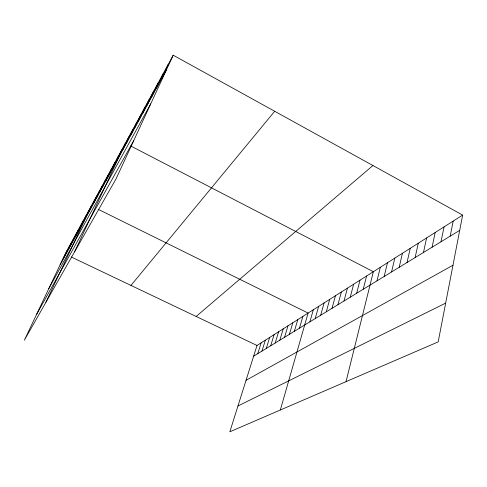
<?xml version="1.0" encoding="UTF-8"?>
<svg xmlns="http://www.w3.org/2000/svg" width="487" height="487" viewBox="0 0 487 487"><rect width="100%" height="100%" fill="white"/><g stroke="black" fill="none" stroke-linecap="round" stroke-linejoin="round"><path stroke-width="0.73" d="M462.65 215.096L438.184 341.886L229.834 431.792L257.014 345.466L462.65 215.096L173.202 55.208L65.161 254.074L24.35 340.218L116.052 178.875L173.202 55.208M450.195 236.158L453.196 221.086M440.997 241.777L444.047 226.887M432.097 247.213L435.189 232.506M423.477 252.473L426.612 237.942M415.125 257.574L418.303 243.214M407.029 262.517L410.243 248.321M399.182 267.308L402.42 253.277M391.566 271.959L394.835 258.092M384.176 276.47L387.469 262.761M376.999 280.853L380.31 267.296M346.02 381.662L373.359 271.703L130.68 145.966M363.253 289.241L366.601 275.989M356.667 293.265L360.027 280.159M350.256 297.18L353.635 284.213M344.023 300.984L347.408 288.158M337.954 304.692L341.35 291.999M332.049 308.295L335.446 295.743M326.29 311.808L329.699 299.383M320.683 315.235L324.099 302.938M315.217 318.571L318.632 306.402M309.89 321.822L313.305 309.781M280.323 410.005L308.107 313.074L98.13 209.276M299.468 328.189L302.884 316.386M294.373 331.294L297.788 319.618M289.406 334.332L292.821 322.765M284.56 337.29L287.969 325.846M279.824 340.182L283.233 328.847M275.204 343L278.607 331.781M270.693 345.758L274.09 334.642M266.286 348.448L269.67 337.442M261.976 351.078L265.36 340.176M257.763 353.647L261.142 342.854M151.707 96.858L158.342 82.553M156.424 88.214L163.121 73.762M161.307 79.259L168.07 64.649M134.4 128.58L140.792 114.859M138.509 121.05L144.962 107.183M142.758 113.258L149.272 99.251M147.153 105.198L153.734 91.045M115.723 162.81L121.823 149.777M74.59 251.822L125.384 143.221M122.84 149.759L129.055 136.463M126.571 142.928L132.848 129.487M130.419 135.867L136.756 122.292M93.888 202.829L99.604 190.679M96.743 197.588L102.514 185.316M99.683 192.201L105.509 179.806M102.708 186.661L108.583 174.145M105.819 180.957L111.748 168.313M109.021 175.089L115.011 162.317M112.32 169.038L118.365 156.138M73.214 240.712L78.529 229.462M75.595 236.353L80.958 224.994M78.036 231.873L83.447 220.41M80.544 227.283L86.004 215.704M83.119 222.565L88.628 210.871M45.912 302.275L91.325 205.916M88.397 212.892L94.009 200.967M91.106 207.931L96.767 195.89M62.172 260.953L67.255 250.215M64.272 257.099L69.404 246.264M66.427 253.155L71.601 242.216M68.63 249.113L73.854 238.07M70.895 244.967L76.161 233.821M60.12 264.715L166.377 69.97M48.724 288.761L150.72 103.859M36.574 314.413L133.633 140.822M130.96 285.419L274.698 111.273M196.139 316.471L372.926 165.531M253.648 356.161L459.704 230.351M246.045 380.298L452.971 265.251M237.954 406L445.666 303.121M71.303 257.002L257.014 345.466"/></g></svg>
